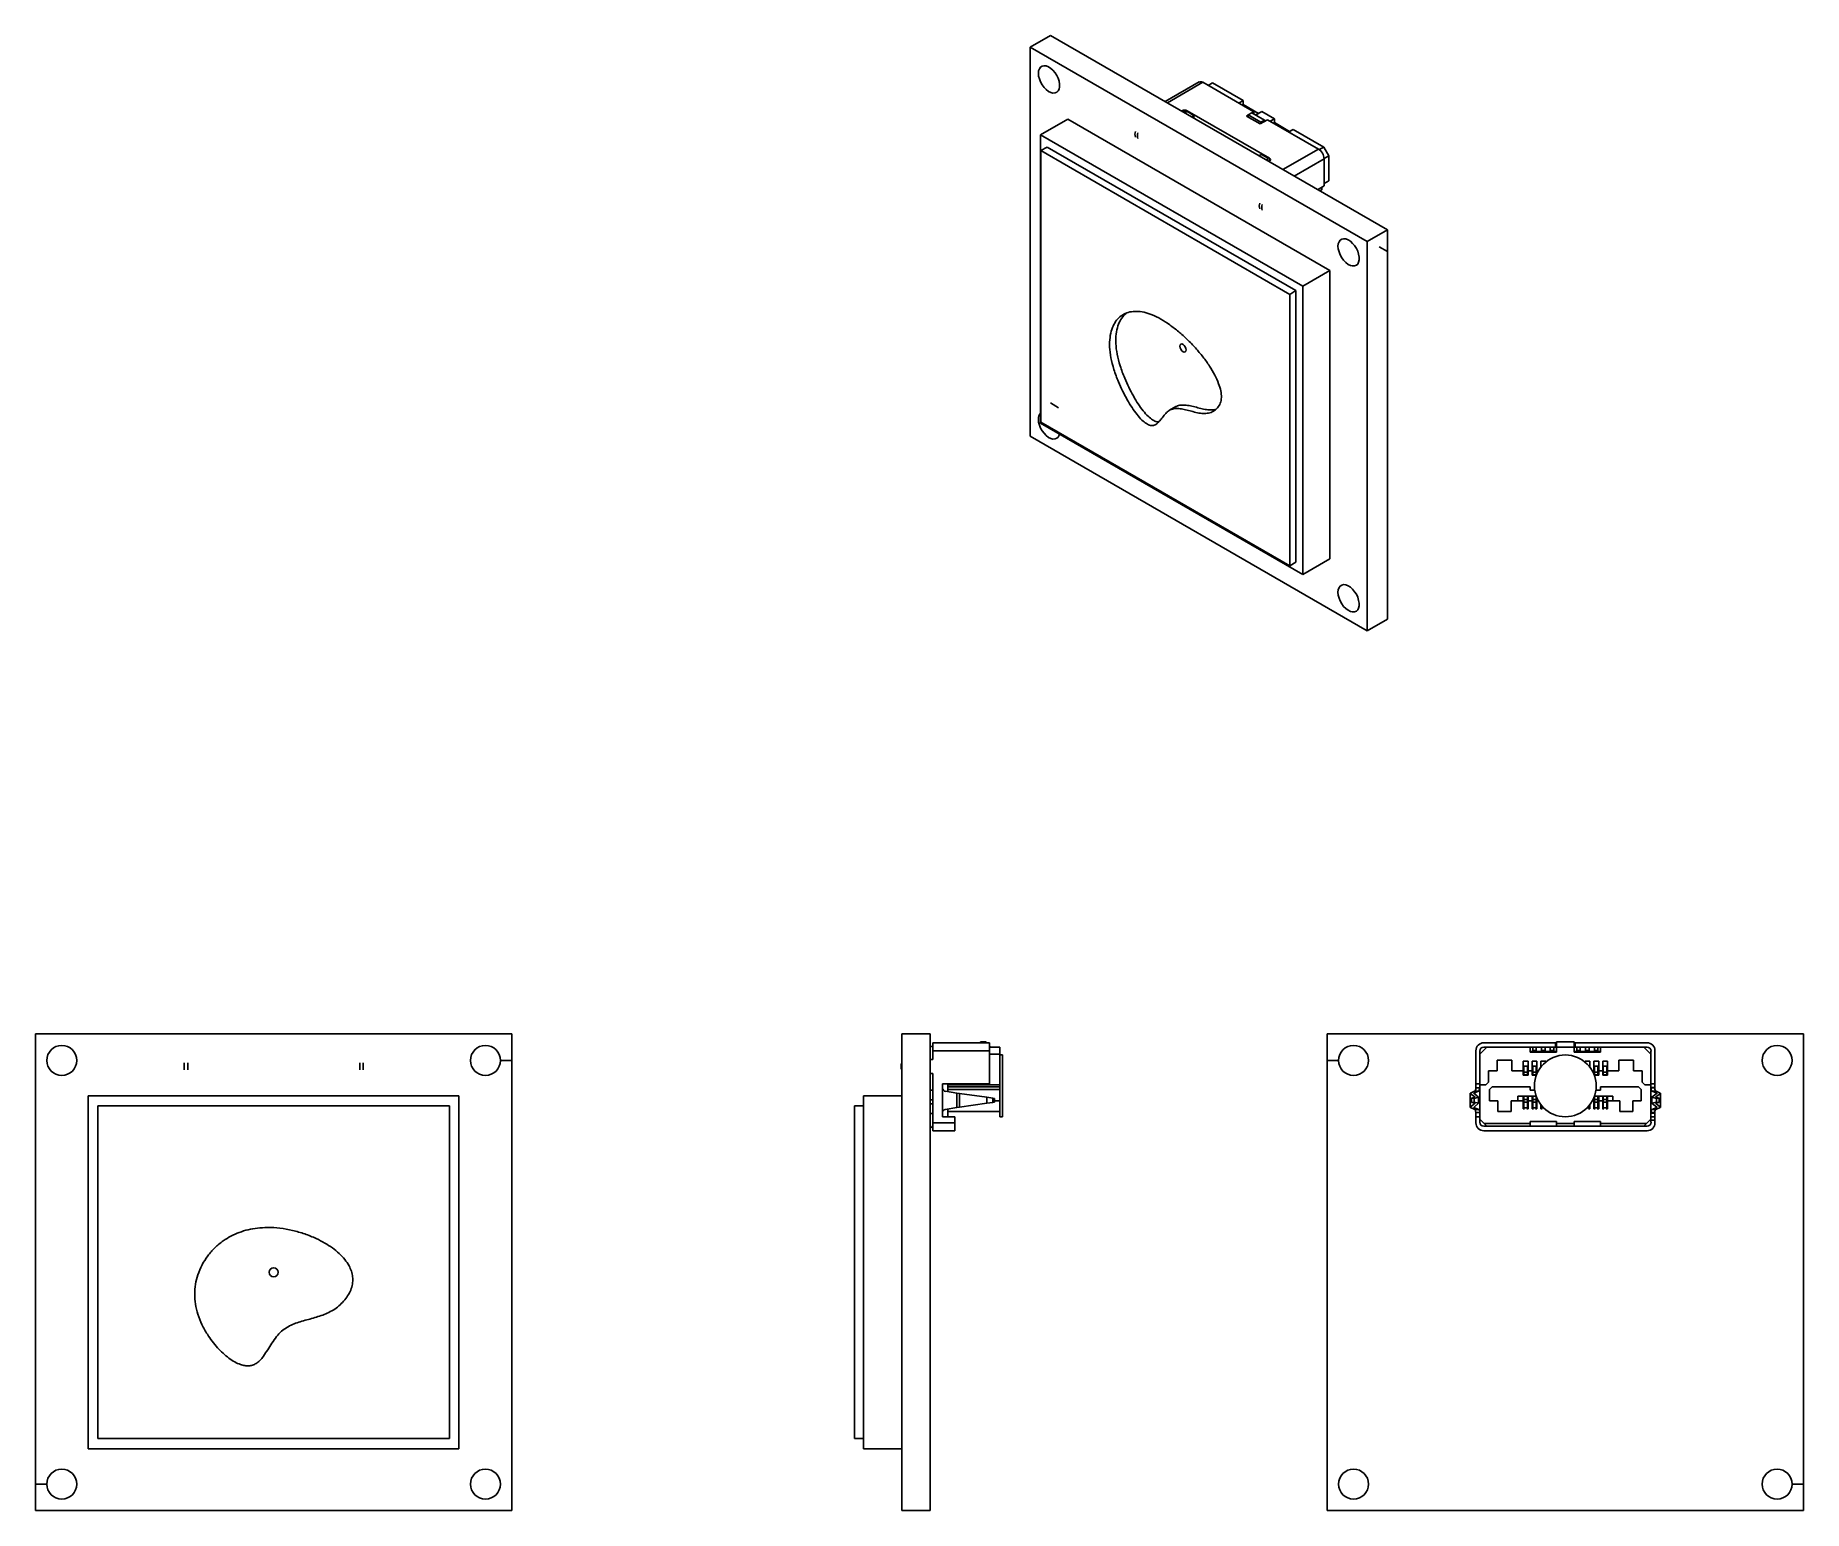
# Model space of a CAD drawing. Header units: millimetres. Extents: x 67 to 168, y 138 to 222.
import ezdxf

# ---------------------------------------------------------------- set-up
doc = ezdxf.new("R2010")
doc.units = ezdxf.units.MM
doc.linetypes.add('CENTERX2', pattern=[20.32, 12.7, -2.54, 2.54, -2.54])

msp = doc.modelspace()

# ---------------------------------------------------------------- linework, layer by layer
at = {"color": 7, "linetype": 'Continuous', "lineweight": 25}
for p, q in [((124.98, 221.87), (123.84, 221.21)), ((124.98, 221.87), (144.07, 210.85)), ((123.84, 221.21), (142.93, 210.19)), ((123.84, 199.17), (123.84, 221.21)), ((133.4, 219.23), (131.48, 218.12)), ((133.62, 219.21), (131.61, 218.04)), ((133.62, 219.21), (136.5, 217.54)), ((134.17, 219.18), (133.92, 219.03)), ((134.17, 219.18), (135.9, 218.18)), ((132.4, 217.58), (132.44, 217.6)), ((132.44, 217.6), (132.44, 217.56)), ((132.47, 217.54), (132.76, 217.54)), ((132.72, 217.6), (137.39, 214.91)), ((132.72, 217.6), (132.72, 217.54)), ((132.76, 217.54), (133.11, 217.34)), ((135.66, 218.03), (135.9, 218.18)), ((135.85, 217.92), (135.9, 217.95)), ((135.9, 217.95), (135.9, 218.18)), ((136.77, 217.45), (135.9, 217.95)), ((136.19, 217.36), (136.39, 217.48)), ((136.39, 217.48), (136.5, 217.54)), ((136.39, 217.48), (137.1, 217.07)), ((136.5, 217.41), (136.5, 217.54)), ((136.96, 217.56), (136.6, 217.35)), ((136.96, 217.56), (137.67, 217.15)), ((125.96, 217.13), (124.42, 216.24)), ((140.81, 208.56), (125.96, 217.13)), ((133.11, 217.34), (132.97, 217.26)), ((133.11, 217.18), (133.11, 217.34)), ((136.08, 217.3), (136.19, 217.36)), ((136.08, 217.3), (136.86, 216.85)), ((136.19, 217.36), (136.89, 216.95)), ((136.19, 217.24), (136.19, 217.36)), ((137.28, 217.09), (136.86, 216.85)), ((136.89, 216.95), (137.1, 217.07)), ((136.89, 216.87), (136.89, 216.95)), ((137.1, 217.07), (137.16, 217.02)), ((137.28, 217.09), (140.16, 215.43)), ((137.42, 217.01), (137.67, 217.15)), ((137.62, 216.9), (137.67, 216.93)), ((137.67, 216.93), (137.67, 217.15)), ((138.53, 216.43), (137.67, 216.93)), ((138.73, 216.54), (138.48, 216.4)), ((138.73, 216.54), (140.46, 215.54)), ((139.27, 207.67), (124.42, 216.24)), ((124.42, 216.24), (124.42, 199.91)), ((124.44, 215.34), (124.8, 215.54)), ((138.89, 207.41), (124.8, 215.54)), ((140.16, 215.43), (138.15, 214.27)), ((140.46, 215.54), (140.21, 215.4)), ((140.46, 215.54), (140.75, 215.05)), ((138.54, 207.2), (124.44, 215.34)), ((124.44, 215.34), (124.44, 199.96)), ((136.79, 215.05), (136.93, 215.13)), ((136.93, 215.13), (137.28, 214.93)), ((137.28, 214.93), (137.28, 214.77)), ((137.39, 214.75), (137.35, 214.73)), ((137.39, 214.91), (137.39, 214.75)), ((140.48, 214.88), (138.79, 213.9)), ((140.75, 215.05), (140.48, 214.9)), ((140.48, 214.88), (140.48, 213.34)), ((140.75, 215.05), (140.75, 213.63)), ((140.75, 213.63), (140.48, 213.48)), ((140.11, 213.13), (140.48, 213.34)), ((140.36, 213.12), (140.25, 213.06)), ((140.36, 213.27), (140.36, 213.12)), ((144.07, 210.85), (142.93, 210.19)), ((144.07, 210.85), (144.07, 188.8)), ((142.93, 210.19), (142.93, 188.14)), ((140.81, 208.56), (139.27, 207.67)), ((140.81, 192.23), (140.81, 208.56)), ((138.54, 207.2), (138.89, 207.41)), ((138.89, 192.03), (138.89, 207.41)), ((139.27, 191.34), (139.27, 207.67)), ((138.54, 191.83), (138.54, 207.2)), ((132.08, 200.84), (131.73, 200.64)), ((134.29, 200.67), (134.36, 200.7)), ((124.42, 199.91), (139.27, 191.34)), ((124.44, 199.96), (138.54, 191.83)), ((142.93, 188.14), (123.84, 199.17)), ((138.54, 191.83), (138.89, 192.03)), ((140.81, 192.23), (139.27, 191.34)), ((144.07, 188.8), (142.93, 188.14)), ((67.47, 165.31), (94.47, 165.31)), ((67.47, 138.31), (67.47, 165.31)), ((94.47, 165.31), (94.47, 138.31)), ((116.56, 165.31), (116.56, 138.31)), ((118.17, 165.31), (116.56, 165.31)), ((118.17, 165.31), (118.17, 138.31)), ((167.65, 165.31), (140.65, 165.31)), ((140.65, 165.31), (140.65, 138.31)), ((167.65, 138.31), (167.65, 165.31)), ((118.27, 164.62), (118.32, 164.62)), ((121.52, 164.81), (118.32, 164.81)), ((118.32, 164.81), (118.32, 164.36)), ((121.52, 164.36), (118.32, 164.36)), ((118.32, 164.36), (118.32, 163.87)), ((121.02, 164.81), (121.02, 164.86)), ((121.02, 164.86), (121.31, 164.86)), ((121.31, 164.86), (121.35, 164.81)), ((121.52, 164.81), (121.52, 164.36)), ((121.52, 164.62), (121.57, 164.56)), ((122.12, 164.56), (121.52, 164.56)), ((121.52, 164.36), (121.52, 162.48)), ((122.12, 164.56), (122.12, 164.16)), ((149.08, 164.36), (149.08, 162.48)), ((149.7, 164.56), (149.3, 164.16)), ((149.3, 164.34), (149.3, 164.16)), ((153.6, 164.81), (149.53, 164.81)), ((149.7, 164.56), (149.53, 164.56)), ((152.15, 164.56), (149.7, 164.56)), ((152.15, 164.56), (152.15, 164.28)), ((153.6, 164.56), (152.15, 164.56)), ((153.65, 164.32), (152.15, 164.32)), ((152.3, 164.56), (152.3, 164.37)), ((152.5, 164.37), (152.3, 164.37)), ((152.3, 164.32), (152.3, 164.37)), ((152.5, 164.37), (152.5, 164.56)), ((152.5, 164.37), (152.5, 164.32)), ((152.8, 164.56), (152.8, 164.37)), ((153, 164.37), (152.8, 164.37)), ((152.8, 164.32), (152.8, 164.37)), ((153, 164.37), (153, 164.56)), ((153, 164.37), (153, 164.32)), ((153.3, 164.56), (153.3, 164.37)), ((153.5, 164.37), (153.3, 164.37)), ((153.3, 164.32), (153.3, 164.37)), ((153.5, 164.37), (153.5, 164.56)), ((153.5, 164.37), (153.5, 164.32)), ((153.6, 164.81), (153.6, 164.56)), ((153.65, 164.81), (153.6, 164.81)), ((153.6, 164.56), (153.65, 164.56)), ((154.65, 164.86), (153.65, 164.86)), ((153.65, 164.86), (153.65, 164.56)), ((153.65, 164.28), (153.65, 164.56)), ((154.65, 164.56), (153.65, 164.56)), ((154.65, 164.86), (154.65, 164.56)), ((154.7, 164.81), (154.65, 164.81)), ((154.65, 164.56), (154.65, 164.28)), ((154.65, 164.56), (154.7, 164.56)), ((156.15, 164.32), (154.65, 164.32)), ((154.7, 164.56), (154.7, 164.81)), ((158.78, 164.81), (154.7, 164.81)), ((156.15, 164.56), (154.7, 164.56)), ((154.8, 164.56), (154.8, 164.37)), ((155, 164.37), (154.8, 164.37)), ((154.8, 164.32), (154.8, 164.37)), ((155, 164.37), (155, 164.56)), ((155, 164.37), (155, 164.32)), ((155.3, 164.56), (155.3, 164.37)), ((155.5, 164.37), (155.3, 164.37)), ((155.3, 164.32), (155.3, 164.37)), ((155.5, 164.37), (155.5, 164.56)), ((155.5, 164.37), (155.5, 164.32)), ((155.8, 164.56), (155.8, 164.37)), ((156, 164.37), (155.8, 164.37)), ((155.8, 164.32), (155.8, 164.37)), ((156, 164.37), (156, 164.56)), ((156, 164.37), (156, 164.32)), ((156.15, 164.28), (156.15, 164.56)), ((158.6, 164.56), (156.15, 164.56)), ((159, 164.16), (158.6, 164.56)), ((158.78, 164.56), (158.6, 164.56)), ((159, 164.16), (159, 164.34)), ((159.23, 162.48), (159.23, 164.36)), ((75.9, 163.28), (75.9, 163.67)), ((76.1, 163.28), (76.1, 163.67)), ((85.85, 163.28), (85.85, 163.67)), ((86.05, 163.28), (86.05, 163.67)), ((118.17, 163.87), (118.32, 163.87)), ((122.12, 164.16), (121.52, 164.16)), ((122.12, 164.16), (122.12, 162.42)), ((122.27, 164.12), (122.12, 164.12)), ((122.27, 164.12), (122.27, 160.62)), ((149.3, 164.16), (149.3, 162.42)), ((150.29, 163.82), (151.12, 163.82)), ((150.29, 163.22), (150.29, 163.82)), ((151.12, 163.82), (151.12, 163.22)), ((152.04, 163.77), (151.77, 163.77)), ((151.77, 163.77), (151.77, 163.22)), ((151.8, 163.49), (151.8, 163.14)), ((152, 163.49), (151.8, 163.49)), ((152, 163.14), (152, 163.49)), ((152.04, 163.22), (152.04, 163.77)), ((152.15, 164.28), (153.65, 164.28)), ((152.54, 163.77), (152.27, 163.77)), ((152.27, 163.77), (152.27, 163.22)), ((152.3, 163.49), (152.3, 163.14)), ((152.5, 163.49), (152.3, 163.49)), ((152.5, 163.14), (152.5, 163.49)), ((152.54, 163.22), (152.54, 163.77)), ((153.04, 163.77), (152.77, 163.77)), ((152.77, 163.77), (152.77, 163.44)), ((152.8, 163.49), (152.8, 163.48)), ((152.81, 163.49), (152.8, 163.49)), ((153.04, 163.72), (153.04, 163.77)), ((154.65, 164.28), (156.15, 164.28)), ((155.54, 163.77), (155.27, 163.77)), ((155.27, 163.77), (155.27, 163.72)), ((155.5, 163.49), (155.5, 163.49)), ((155.5, 163.48), (155.5, 163.49)), ((155.54, 163.44), (155.54, 163.77)), ((156.04, 163.77), (155.77, 163.77)), ((155.77, 163.77), (155.77, 163.22)), ((155.8, 163.49), (155.8, 163.14)), ((156, 163.49), (155.8, 163.49)), ((156, 163.14), (156, 163.49)), ((156.04, 163.22), (156.04, 163.77)), ((156.54, 163.77), (156.27, 163.77)), ((156.27, 163.77), (156.27, 163.22)), ((156.3, 163.49), (156.3, 163.14)), ((156.5, 163.49), (156.3, 163.49)), ((156.5, 163.49), (156.5, 163.14)), ((156.54, 163.22), (156.54, 163.77)), ((157.19, 163.82), (158.02, 163.82)), ((157.19, 163.22), (157.19, 163.82)), ((158.02, 163.82), (158.02, 163.22)), ((159, 162.42), (159, 164.16)), ((118.32, 163.07), (118.17, 163.07)), ((118.32, 163.07), (118.32, 160.28)), ((118.87, 162.25), (118.87, 162.48)), ((118.87, 162.48), (121.52, 162.48)), ((119.17, 162.42), (119.17, 162.04)), ((122.12, 162.42), (119.17, 162.42)), ((122.12, 162.32), (119.17, 162.32)), ((122.12, 162.42), (122.12, 162.32)), ((122.12, 162.32), (122.12, 162.17)), ((149.3, 162.48), (149.08, 162.48)), ((149.08, 162.25), (149.08, 162.48)), ((149.3, 162.42), (149.65, 162.42)), ((149.3, 162.42), (149.3, 160.62)), ((149.65, 162.42), (149.8, 162.57)), ((149.8, 163.22), (150.29, 163.22)), ((149.8, 162.57), (149.8, 163.22)), ((150, 162.32), (149.85, 162.17)), ((152.15, 162.32), (150, 162.32)), ((151.12, 163.22), (151.77, 163.22)), ((151.77, 163.22), (151.77, 162.97)), ((151.77, 163.22), (151.8, 163.22)), ((151.77, 162.97), (152.04, 162.97)), ((151.8, 163.14), (151.8, 162.99)), ((152, 163.14), (151.8, 163.14)), ((152, 162.99), (151.8, 162.99)), ((151.8, 162.99), (151.8, 162.97)), ((152, 163.22), (152.04, 163.22)), ((152, 162.99), (152, 163.14)), ((152, 162.97), (152, 162.99)), ((152.04, 163.22), (152.27, 163.22)), ((152.04, 162.97), (152.04, 163.22)), ((152.15, 162.32), (152.15, 162.12)), ((152.27, 163.22), (152.27, 162.97)), ((152.27, 163.22), (152.3, 163.22)), ((152.27, 162.97), (152.51, 162.97)), ((152.5, 163.14), (152.3, 163.14)), ((152.3, 163.14), (152.3, 162.99)), ((152.5, 162.99), (152.3, 162.99)), ((152.3, 162.99), (152.3, 162.97)), ((152.5, 163.22), (152.54, 163.22)), ((152.5, 162.99), (152.5, 163.14)), ((152.5, 162.97), (152.5, 162.99)), ((152.54, 163.22), (152.62, 163.22)), ((152.54, 163.04), (152.54, 163.22)), ((155.68, 163.22), (155.77, 163.22)), ((155.77, 163.22), (155.77, 163.04)), ((155.77, 163.22), (155.8, 163.22)), ((155.79, 162.97), (156.04, 162.97)), ((155.8, 163.14), (155.8, 162.99)), ((156, 163.14), (155.8, 163.14)), ((156, 162.99), (155.8, 162.99)), ((155.8, 162.99), (155.8, 162.97)), ((156, 163.22), (156.04, 163.22)), ((156, 162.99), (156, 163.14)), ((156, 162.97), (156, 162.99)), ((156.04, 163.22), (156.27, 163.22)), ((156.04, 162.97), (156.04, 163.22)), ((156.15, 162.12), (156.15, 162.32)), ((158.3, 162.32), (156.15, 162.32)), ((156.27, 163.22), (156.27, 162.97)), ((156.27, 163.22), (156.3, 163.22)), ((156.27, 162.97), (156.54, 162.97)), ((156.3, 163.14), (156.3, 162.99)), ((156.5, 163.14), (156.3, 163.14)), ((156.5, 162.99), (156.3, 162.99)), ((156.3, 162.99), (156.3, 162.97)), ((156.5, 163.22), (156.54, 163.22)), ((156.5, 163.14), (156.5, 162.99)), ((156.5, 162.99), (156.5, 162.97)), ((156.54, 163.22), (157.19, 163.22)), ((156.54, 162.97), (156.54, 163.22)), ((158.02, 163.22), (158.5, 163.22)), ((158.45, 162.17), (158.3, 162.32)), ((158.5, 163.22), (158.5, 162.57)), ((158.5, 162.57), (158.65, 162.42)), ((158.65, 162.42), (159, 162.42)), ((159, 162.48), (159.23, 162.48)), ((159, 160.62), (159, 162.42)), ((159.23, 162.28), (159.23, 162.48)), ((91.47, 161.81), (70.47, 161.81)), ((70.47, 161.81), (70.47, 141.81)), ((91.47, 141.81), (91.47, 161.81)), ((114.38, 141.81), (114.38, 161.81)), ((116.56, 161.81), (114.38, 161.81)), ((118.32, 162.13), (118.17, 162.13)), ((118.32, 161.58), (118.17, 161.58)), ((118.32, 161.36), (118.17, 161.36)), ((118.87, 160.87), (118.87, 162.25)), ((119.68, 161.96), (119.04, 162.06)), ((122.12, 162.17), (119.17, 162.17)), ((119.68, 161.14), (119.68, 161.96)), ((119.83, 161.94), (119.68, 161.96)), ((119.83, 161.16), (119.83, 161.94)), ((121.37, 161.72), (119.83, 161.94)), ((119.83, 161.16), (121.37, 161.38)), ((121.37, 161.38), (121.37, 161.72)), ((121.72, 161.67), (121.37, 161.72)), ((121.37, 161.38), (121.72, 161.43)), ((121.72, 161.43), (121.72, 161.67)), ((121.81, 161.66), (121.72, 161.67)), ((121.72, 161.43), (121.81, 161.44)), ((121.81, 161.44), (121.81, 161.66)), ((122.12, 161.52), (121.81, 161.52)), ((122.12, 162.17), (122.12, 161.52)), ((122.12, 161.52), (122.12, 160.92)), ((148.75, 161.95), (148.75, 161.15)), ((149.04, 161.72), (148.75, 161.94)), ((148.75, 161.16), (148.75, 161.94)), ((148.75, 161.16), (149.04, 161.38)), ((148.77, 161.96), (149.01, 162.06)), ((148.83, 161.67), (149.04, 161.72)), ((148.98, 161.66), (148.83, 161.67)), ((148.83, 161.43), (148.83, 161.67)), ((148.83, 161.43), (148.98, 161.44)), ((149.04, 161.38), (148.83, 161.43)), ((149.24, 162.06), (148.96, 161.95)), ((148.96, 161.95), (149.24, 161.72)), ((148.96, 161.95), (148.96, 161.95)), ((149.24, 161.38), (148.96, 161.15)), ((149.24, 161.72), (148.98, 161.66)), ((148.98, 161.44), (148.98, 161.66)), ((148.98, 161.44), (149.24, 161.38)), ((149.01, 162.06), (149.24, 162.06)), ((149.08, 162.25), (149.3, 162.25)), ((149.24, 161.38), (149.24, 161.72)), ((149.85, 162.17), (149.85, 161.52)), ((149.85, 161.52), (150.33, 161.52)), ((150.33, 161.52), (150.33, 160.92)), ((151.08, 161.52), (151.45, 161.52)), ((151.08, 160.92), (151.08, 161.52)), ((152.5, 161.78), (151.45, 161.78)), ((151.45, 161.78), (151.45, 161.52)), ((151.77, 161.52), (151.45, 161.52)), ((151.77, 161.78), (152.04, 161.78)), ((151.77, 161.52), (151.77, 161.78)), ((151.77, 161.52), (151.77, 161.07)), ((151.77, 161.52), (151.8, 161.52)), ((151.8, 161.78), (151.8, 161.6)), ((152, 161.6), (151.8, 161.6)), ((151.8, 161.6), (151.8, 161.45)), ((152, 161.45), (151.8, 161.45)), ((151.8, 161.45), (151.8, 161.12)), ((152, 161.78), (152, 161.6)), ((152, 161.6), (152, 161.45)), ((152, 161.52), (152.04, 161.52)), ((152, 161.45), (152, 161.12)), ((152.04, 161.78), (152.04, 161.52)), ((152.27, 161.52), (152.04, 161.52)), ((152.04, 161.07), (152.04, 161.52)), ((152.15, 162.12), (152.42, 162.12)), ((152.27, 161.78), (152.51, 161.78)), ((152.27, 161.52), (152.27, 161.78)), ((152.27, 161.52), (152.27, 161.07)), ((152.27, 161.52), (152.3, 161.52)), ((152.3, 161.6), (152.3, 161.78)), ((152.5, 161.6), (152.3, 161.6)), ((152.3, 161.45), (152.3, 161.6)), ((152.5, 161.45), (152.3, 161.45)), ((152.3, 161.12), (152.3, 161.45)), ((152.5, 161.78), (152.5, 161.6)), ((152.5, 161.6), (152.5, 161.45)), ((152.5, 161.52), (152.54, 161.52)), ((152.5, 161.45), (152.5, 161.12)), ((152.54, 161.7), (152.54, 161.52)), ((152.62, 161.52), (152.54, 161.52)), ((152.54, 161.07), (152.54, 161.52)), ((152.77, 161.3), (152.77, 161.07)), ((155.54, 161.07), (155.54, 161.3)), ((155.77, 161.52), (155.68, 161.52)), ((155.77, 161.52), (155.77, 161.7)), ((155.77, 161.52), (155.77, 161.07)), ((155.77, 161.52), (155.8, 161.52)), ((155.8, 161.6), (155.8, 161.78)), ((156.85, 161.78), (155.8, 161.78)), ((155.8, 161.78), (156.04, 161.78)), ((156, 161.6), (155.8, 161.6)), ((155.8, 161.45), (155.8, 161.6)), ((156, 161.45), (155.8, 161.45)), ((155.8, 161.12), (155.8, 161.45)), ((155.88, 162.12), (156.15, 162.12)), ((156, 161.78), (156, 161.6)), ((156, 161.6), (156, 161.45)), ((156, 161.52), (156.04, 161.52)), ((156, 161.45), (156, 161.12)), ((156.04, 161.78), (156.04, 161.52)), ((156.27, 161.52), (156.04, 161.52)), ((156.04, 161.07), (156.04, 161.52)), ((156.27, 161.78), (156.54, 161.78)), ((156.27, 161.52), (156.27, 161.78)), ((156.27, 161.52), (156.27, 161.07)), ((156.27, 161.52), (156.3, 161.52)), ((156.3, 161.6), (156.3, 161.78)), ((156.5, 161.6), (156.3, 161.6)), ((156.3, 161.45), (156.3, 161.6)), ((156.5, 161.45), (156.3, 161.45)), ((156.3, 161.12), (156.3, 161.45)), ((156.5, 161.78), (156.5, 161.6)), ((156.5, 161.6), (156.5, 161.45)), ((156.5, 161.52), (156.54, 161.52)), ((156.5, 161.45), (156.5, 161.12)), ((156.54, 161.78), (156.54, 161.52)), ((156.85, 161.52), (156.54, 161.52)), ((156.54, 161.07), (156.54, 161.52)), ((156.85, 161.78), (156.85, 161.52)), ((156.85, 161.52), (157.23, 161.52)), ((157.23, 161.52), (157.23, 160.92)), ((157.98, 160.92), (157.98, 161.52)), ((157.98, 161.52), (158.45, 161.52)), ((158.45, 161.52), (158.45, 162.17)), ((159.23, 162.28), (159, 162.28)), ((159.23, 162.25), (159, 162.25)), ((159.35, 161.95), (159.06, 161.72)), ((159.06, 161.72), (159.32, 161.66)), ((159.06, 161.38), (159.06, 161.72)), ((159.32, 161.44), (159.06, 161.38)), ((159.06, 161.38), (159.35, 161.15)), ((159.29, 162.06), (159.07, 162.06)), ((159.07, 162.06), (159.34, 161.95)), ((159.23, 162.25), (159.23, 162.28)), ((159.26, 161.72), (159.55, 161.94)), ((159.47, 161.67), (159.26, 161.72)), ((159.26, 161.38), (159.47, 161.43)), ((159.55, 161.16), (159.26, 161.38)), ((159.53, 161.96), (159.29, 162.06)), ((159.32, 161.66), (159.47, 161.67)), ((159.32, 161.44), (159.32, 161.66)), ((159.47, 161.43), (159.32, 161.44)), ((159.34, 161.95), (159.34, 161.95)), ((159.47, 161.43), (159.47, 161.67)), ((159.55, 161.15), (159.55, 161.95)), ((159.55, 161.16), (159.55, 161.94)), ((90.94, 161.23), (71.01, 161.23)), ((71.01, 161.23), (71.01, 142.4)), ((90.94, 142.4), (90.94, 161.23)), ((113.88, 142.4), (113.88, 161.23)), ((113.88, 161.23), (114.38, 161.23)), ((114.38, 142.4), (114.38, 161.23)), ((118.17, 160.81), (118.32, 160.81)), ((118.87, 160.62), (118.87, 160.87)), ((119.57, 160.62), (118.87, 160.62)), ((119.02, 161.04), (119.68, 161.14)), ((119.17, 161.06), (119.17, 160.62)), ((122.12, 160.92), (119.17, 160.92)), ((119.57, 160.62), (119.57, 160.28)), ((119.68, 161.14), (119.83, 161.16)), ((122.12, 160.92), (122.12, 160.62)), ((122.12, 160.62), (122.27, 160.62)), ((149.02, 161.04), (148.77, 161.14)), ((148.96, 161.15), (149.25, 161.04)), ((148.96, 161.15), (148.96, 161.15)), ((149.02, 161.04), (149.25, 161.04)), ((149.08, 160.87), (149.3, 160.87)), ((149.08, 160.62), (149.08, 160.87)), ((149.08, 160.62), (149.3, 160.62)), ((149.08, 160.62), (149.08, 160.28)), ((149.3, 160.62), (149.3, 160.31)), ((149.3, 160.48), (149.55, 160.23)), ((150.33, 160.92), (151.08, 160.92)), ((151.77, 161.07), (151.8, 161.07)), ((152, 161.12), (151.8, 161.12)), ((151.8, 161.12), (151.8, 161.03)), ((152, 161.12), (152, 161.03)), ((152, 161.07), (152.04, 161.07)), ((153.65, 160.36), (152.15, 160.36)), ((152.15, 160.36), (152.15, 160.23)), ((152.27, 161.07), (152.3, 161.07)), ((152.5, 161.12), (152.3, 161.12)), ((152.3, 161.03), (152.3, 161.12)), ((152.5, 161.12), (152.5, 161.03)), ((152.5, 161.07), (152.54, 161.07)), ((152.77, 161.07), (152.8, 161.07)), ((152.8, 161.12), (152.8, 161.26)), ((152.8, 161.03), (152.8, 161.12)), ((152.93, 161.12), (152.8, 161.12)), ((153, 161.05), (153, 161.03)), ((153.65, 160.23), (153.65, 160.36)), ((156.15, 160.36), (154.65, 160.36)), ((154.65, 160.36), (154.65, 160.23)), ((155.3, 161.03), (155.3, 161.05)), ((155.5, 161.12), (155.38, 161.12)), ((155.5, 161.26), (155.5, 161.12)), ((155.5, 161.12), (155.5, 161.03)), ((155.5, 161.07), (155.54, 161.07)), ((155.77, 161.07), (155.8, 161.07)), ((156, 161.12), (155.8, 161.12)), ((155.8, 161.03), (155.8, 161.12)), ((156, 161.12), (156, 161.03)), ((156, 161.07), (156.04, 161.07)), ((156.15, 160.23), (156.15, 160.36)), ((156.27, 161.07), (156.3, 161.07)), ((156.5, 161.12), (156.3, 161.12)), ((156.3, 161.03), (156.3, 161.12)), ((156.5, 161.12), (156.5, 161.03)), ((156.5, 161.07), (156.54, 161.07)), ((157.23, 160.92), (157.98, 160.92)), ((158.75, 160.23), (159, 160.48)), ((159.23, 160.87), (159, 160.87)), ((159.23, 160.82), (159, 160.82)), ((159.23, 160.62), (159, 160.62)), ((159, 160.62), (159, 160.42)), ((159, 160.31), (159, 160.42)), ((159.23, 160.42), (159, 160.42)), ((159.34, 161.15), (159.06, 161.04)), ((159.28, 161.04), (159.06, 161.04)), ((159.23, 160.82), (159.23, 160.87)), ((159.23, 160.62), (159.23, 160.82)), ((159.23, 160.62), (159.23, 160.42)), ((159.23, 160.28), (159.23, 160.42)), ((159.28, 161.04), (159.53, 161.14)), ((159.34, 161.15), (159.34, 161.15)), ((118.32, 160.02), (118.27, 160.02)), ((119.57, 160.28), (118.32, 160.28)), ((118.32, 160.28), (118.32, 159.83)), ((119.57, 159.83), (118.32, 159.83)), ((119.57, 160.28), (119.57, 159.83)), ((149.53, 160.08), (158.78, 160.08)), ((149.53, 159.83), (158.78, 159.83)), ((152.15, 160.23), (149.55, 160.23)), ((149.55, 160.23), (149.7, 160.08)), ((152.15, 160.08), (152.15, 160.23)), ((154.65, 160.23), (153.65, 160.23)), ((153.65, 160.23), (153.65, 160.08)), ((154.65, 160.08), (154.65, 160.23)), ((158.75, 160.23), (156.15, 160.23)), ((156.15, 160.23), (156.15, 160.08)), ((158.6, 160.08), (158.75, 160.23)), ((71.01, 142.4), (90.94, 142.4)), ((113.88, 142.4), (114.38, 142.4)), ((70.47, 141.81), (91.47, 141.81)), ((116.56, 141.81), (114.38, 141.81)), ((94.47, 138.31), (67.47, 138.31)), ((118.17, 138.31), (116.56, 138.31)), ((140.65, 138.31), (167.65, 138.31))]:
    msp.add_line(p, q, dxfattribs=at)
at = {"color": 7, "linetype": 'CENTERX2'}
for p, q in [((143.61, 209.89), (144.07, 209.62)), ((125.44, 200.78), (124.98, 201.05)), ((93.82, 163.81), (94.47, 163.81)), ((141.3, 163.81), (140.65, 163.81)), ((68.12, 139.81), (67.47, 139.81)), ((167, 139.81), (167.65, 139.81))]:
    msp.add_line(p, q, dxfattribs=at)
at = {"color": 7, "linetype": 'Continuous', "lineweight": 25, "flags": 128}
for points in [[(124.3, 219.72), (124.31, 219.56), (124.36, 219.4), (124.42, 219.23), (124.51, 219.07), (124.62, 218.92), (124.74, 218.8), (124.87, 218.7), (125, 218.63), (125.12, 218.6), (125.24, 218.61), (125.34, 218.65), (125.42, 218.72), (125.47, 218.82), (125.5, 218.96), (125.5, 219.11), (125.47, 219.27), (125.42, 219.44), (125.34, 219.6), (125.24, 219.75), (125.12, 219.89), (125, 220), (124.87, 220.09), (124.74, 220.14), (124.62, 220.15), (124.51, 220.13), (124.42, 220.07), (124.36, 219.98), (124.31, 219.86), (124.3, 219.72)], [(141.27, 209.93), (141.28, 209.77), (141.33, 209.6), (141.39, 209.43), (141.48, 209.27), (141.59, 209.13), (141.71, 209), (141.84, 208.9), (141.97, 208.84), (142.09, 208.81), (142.21, 208.81), (142.31, 208.85), (142.39, 208.92), (142.44, 209.03), (142.47, 209.16), (142.47, 209.31), (142.44, 209.47), (142.39, 209.64), (142.31, 209.8), (142.21, 209.96), (142.09, 210.09), (141.97, 210.21), (141.84, 210.29), (141.71, 210.34), (141.59, 210.35), (141.48, 210.33), (141.39, 210.27), (141.33, 210.18), (141.28, 210.07), (141.27, 209.93)], [(132.31, 204.26), (132.32, 204.18), (132.36, 204.09), (132.42, 204.01), (132.49, 203.95), (132.56, 203.93), (132.62, 203.94), (132.65, 203.98), (132.67, 204.06), (132.65, 204.14), (132.62, 204.23), (132.56, 204.31), (132.49, 204.37), (132.42, 204.39), (132.36, 204.38), (132.32, 204.34), (132.31, 204.26)], [(124.3, 200.13), (124.31, 199.97), (124.36, 199.8), (124.42, 199.63), (124.51, 199.47), (124.62, 199.33), (124.74, 199.2), (124.87, 199.1), (125, 199.04), (125.12, 199), (125.24, 199.01), (125.34, 199.05), (125.42, 199.12), (125.47, 199.23), (125.49, 199.29)], [(141.27, 190.33), (141.28, 190.17), (141.33, 190), (141.39, 189.84), (141.48, 189.68), (141.59, 189.53), (141.71, 189.41), (141.84, 189.31), (141.97, 189.24), (142.09, 189.21), (142.21, 189.21), (142.31, 189.25), (142.39, 189.33), (142.44, 189.43), (142.47, 189.56), (142.47, 189.71), (142.44, 189.87), (142.39, 190.04), (142.31, 190.21), (142.21, 190.36), (142.09, 190.5), (141.97, 190.61), (141.84, 190.69), (141.71, 190.74), (141.59, 190.76), (141.48, 190.73), (141.39, 190.68), (141.33, 190.59), (141.28, 190.47), (141.27, 190.33)]]:
    msp.add_lwpolyline(points, dxfattribs=at)
at = {"color": 7, "linetype": 'Continuous', "lineweight": 25}
for centre, radius in [((68.97, 163.81), 0.85), ((92.97, 163.81), 0.85), ((142.15, 163.81), 0.85), ((166.15, 163.81), 0.85), ((154.15, 162.37), 1.75), ((80.97, 151.81), 0.255), ((68.97, 139.81), 0.85), ((92.97, 139.81), 0.85), ((142.15, 139.81), 0.85), ((166.15, 139.81), 0.85)]:
    msp.add_circle(centre, radius, dxfattribs=at)
for centre, radius, start, end in [((133.49, 219.02), 0.226, 54.3824, 114.3071), ((132.58, 217.33), 0.307, 62.6097, 117.3903), ((130.23, 216.27), 0.462, 159.8458, 200.1542), ((130.37, 216.19), 0.462, 159.8458, 200.1542), ((139.79, 214.85), 0.692, 2.6055, 57.3945), ((137.36, 214.83), 0.0873, 290.7834, 69.2166), ((137.27, 212.21), 0.462, 159.8458, 200.1542), ((137.41, 212.13), 0.462, 159.8458, 200.1542), ((124.77, 200.16), 0.472, 138.0236, 183.7663), ((118.27, 164.52), 0.1, 90, 180), ((149.53, 164.36), 0.45, 90, 180), ((149.53, 164.34), 0.225, 90, 180), ((158.78, 164.36), 0.45, 0, 90), ((158.78, 164.34), 0.225, 0, 90), ((117.02, 163.47), 0.5, 157.0316, 202.9684), ((119.07, 162.25), 0.2, 180, 261.8482), ((119.04, 160.87), 0.17, 98.1518, 180), ((149.53, 160.31), 0.225, 180, 270), ((158.78, 160.31), 0.225, 270, 0), ((118.27, 160.12), 0.1, 180, 270), ((149.53, 160.28), 0.45, 180, 270), ((158.78, 160.28), 0.45, 270, 0)]:
    msp.add_arc(centre, radius, start, end, dxfattribs=at)
for centre, major_axis, ratio, start_param, end_param in [((149.03, 161.95), (0.28, 0), 0.143243, 2.779734, 3.325304), ((149, 161.95), (0.05, 0), 0.143243, 2.775524, 3.319966), ((149, 162.25), (0, 0.2), 0.378527, 3.283868, 4.712389), ((149.22, 162.25), (0, 0.2), 0.383348, 3.283868, 4.712389), ((159.08, 162.25), (0, 0.2), 0.383348, 1.570796, 2.999317), ((159.3, 162.25), (0, 0.2), 0.378527, 1.570796, 2.999317), ((159.3, 161.95), (0.05, 0), 0.143243, 6.104812, 6.649254), ((159.27, 161.95), (0.28, 0), 0.143243, 6.099474, 6.645044), ((149.03, 161.15), (0.28, 0), 0.143243, 2.957882, 3.503451), ((149, 161.15), (0.05, 0), 0.143243, 2.96322, 3.507662), ((149.01, 160.87), (0, 0.17), 0.378527, 4.712389, 6.14091), ((149.24, 160.87), (0, 0.17), 0.383348, 4.712389, 6.14091), ((159.07, 160.87), (0, 0.17), 0.383348, 0.142275, 1.570796), ((159.29, 160.87), (0, 0.17), 0.378527, 0.142275, 1.570796), ((159.3, 161.15), (0.05, 0), 0.143243, 5.917116, 6.461558), ((159.27, 161.15), (0.28, 0), 0.143243, 5.921326, 6.466896)]:
    msp.add_ellipse(centre, major_axis=major_axis, ratio=ratio, start_param=start_param, end_param=end_param, dxfattribs=at)
for points, knots in [([(133.93, 200.47), (134.03, 200.5), (134.23, 200.56), (134.45, 200.76), (134.61, 201.02), (134.68, 201.35), (134.64, 201.74), (134.51, 202.17), (134.29, 202.65), (133.99, 203.16), (133.62, 203.67), (133.19, 204.18), (132.73, 204.65), (132.25, 205.09), (131.74, 205.48), (131.24, 205.81), (130.75, 206.05), (130.29, 206.2), (129.86, 206.25), (129.47, 206.22), (129.13, 206.09), (128.84, 205.88), (128.61, 205.59), (128.44, 205.22), (128.34, 204.76), (128.32, 204.22), (128.39, 203.6), (128.57, 202.94), (128.8, 202.3), (129.06, 201.73), (129.32, 201.24), (129.59, 200.79), (129.87, 200.4), (130.14, 200.09), (130.41, 199.87), (130.65, 199.76), (130.88, 199.77), (131.05, 199.9), (131.22, 200.09), (131.38, 200.3), (131.55, 200.51), (131.76, 200.67), (132.02, 200.74), (132.32, 200.73), (132.64, 200.66), (132.97, 200.58), (133.31, 200.49), (133.64, 200.44), (133.83, 200.46), (133.93, 200.47)], [0, 0, 0, 0, 0.020078, 0.039966, 0.058782, 0.076112, 0.09287, 0.110186, 0.131146, 0.154002, 0.178673, 0.204841, 0.232067, 0.259858, 0.287723, 0.315208, 0.341953, 0.367778, 0.392819, 0.417268, 0.44128, 0.464982, 0.488506, 0.512014, 0.537308, 0.563183, 0.590106, 0.618552, 0.648063, 0.670199, 0.691726, 0.712111, 0.73088, 0.747718, 0.761759, 0.774627, 0.787574, 0.80209, 0.818363, 0.835676, 0.853076, 0.869765, 0.887909, 0.905977, 0.924418, 0.943213, 0.962143, 0.981036, 1, 1, 1, 1]), ([(129.29, 206.13), (129.26, 206.11), (129.13, 206.02), (128.96, 205.79), (128.79, 205.42), (128.69, 204.96), (128.67, 204.42), (128.75, 203.81), (128.92, 203.14), (129.16, 202.51), (129.41, 201.94), (129.67, 201.45), (129.94, 201), (130.22, 200.61), (130.5, 200.3), (130.76, 200.08), (130.98, 199.97), (131.08, 199.98), (131.12, 199.99)], [0, 0, 0, 0, 0.0212099, 0.0938674, 0.1664722, 0.2445964, 0.3245122, 0.4076645, 0.4955246, 0.58667, 0.6550384, 0.7215281, 0.784486, 0.8424571, 0.8944629, 0.9378292, 0.9775736, 1, 1, 1, 1]), ([(132.09, 200.84), (132.1, 200.84), (132.18, 200.91), (132.37, 200.94), (132.67, 200.93), (133, 200.87), (133.33, 200.78), (133.66, 200.7), (133.99, 200.64), (134.19, 200.66), (134.29, 200.67)], [0, 0, 0, 0, 0.015261, 0.152452, 0.289067, 0.428505, 0.57062, 0.713757, 0.856605, 1, 1, 1, 1]), ([(84.43, 149.72), (84.53, 149.8), (84.74, 149.96), (85, 150.24), (85.22, 150.55), (85.38, 150.88), (85.46, 151.22), (85.46, 151.55), (85.38, 151.88), (85.24, 152.21), (85, 152.55), (84.68, 152.89), (84.3, 153.2), (83.86, 153.48), (83.34, 153.75), (82.73, 154), (82.04, 154.19), (81.33, 154.32), (80.67, 154.36), (80.06, 154.32), (79.53, 154.23), (79.02, 154.08), (78.55, 153.86), (78.08, 153.58), (77.63, 153.21), (77.22, 152.75), (76.9, 152.23), (76.67, 151.69), (76.53, 151.13), (76.49, 150.57), (76.53, 150), (76.67, 149.42), (76.9, 148.84), (77.18, 148.34), (77.48, 147.9), (77.78, 147.54), (78.09, 147.22), (78.42, 146.95), (78.75, 146.73), (79.06, 146.59), (79.33, 146.52), (79.56, 146.51), (79.78, 146.54), (79.99, 146.64), (80.18, 146.79), (80.38, 147.02), (80.58, 147.34), (80.81, 147.71), (81.06, 148.08), (81.32, 148.4), (81.63, 148.64), (81.96, 148.82), (82.3, 148.96), (82.66, 149.07), (83.03, 149.16), (83.39, 149.27), (83.75, 149.38), (84.1, 149.53), (84.32, 149.66), (84.43, 149.72)], [0, 0, 0, 0, 0.015044, 0.030113, 0.044814, 0.058805, 0.071925, 0.084535, 0.097178, 0.11026, 0.126885, 0.144711, 0.163745, 0.183874, 0.204911, 0.232125, 0.259904, 0.287756, 0.315229, 0.336694, 0.357572, 0.377892, 0.397764, 0.417281, 0.441282, 0.464974, 0.488488, 0.511986, 0.533035, 0.554439, 0.576452, 0.599382, 0.623396, 0.648029, 0.666497, 0.684607, 0.702043, 0.718513, 0.733771, 0.747665, 0.757205, 0.766106, 0.774623, 0.783166, 0.792242, 0.802137, 0.818403, 0.835709, 0.853101, 0.869783, 0.884048, 0.898164, 0.912442, 0.926975, 0.941713, 0.95628, 0.970842, 0.985376, 1, 1, 1, 1])]:
    msp.add_open_spline(points, degree=3, knots=knots, dxfattribs=at)

doc.saveas('drawing.dxf')
